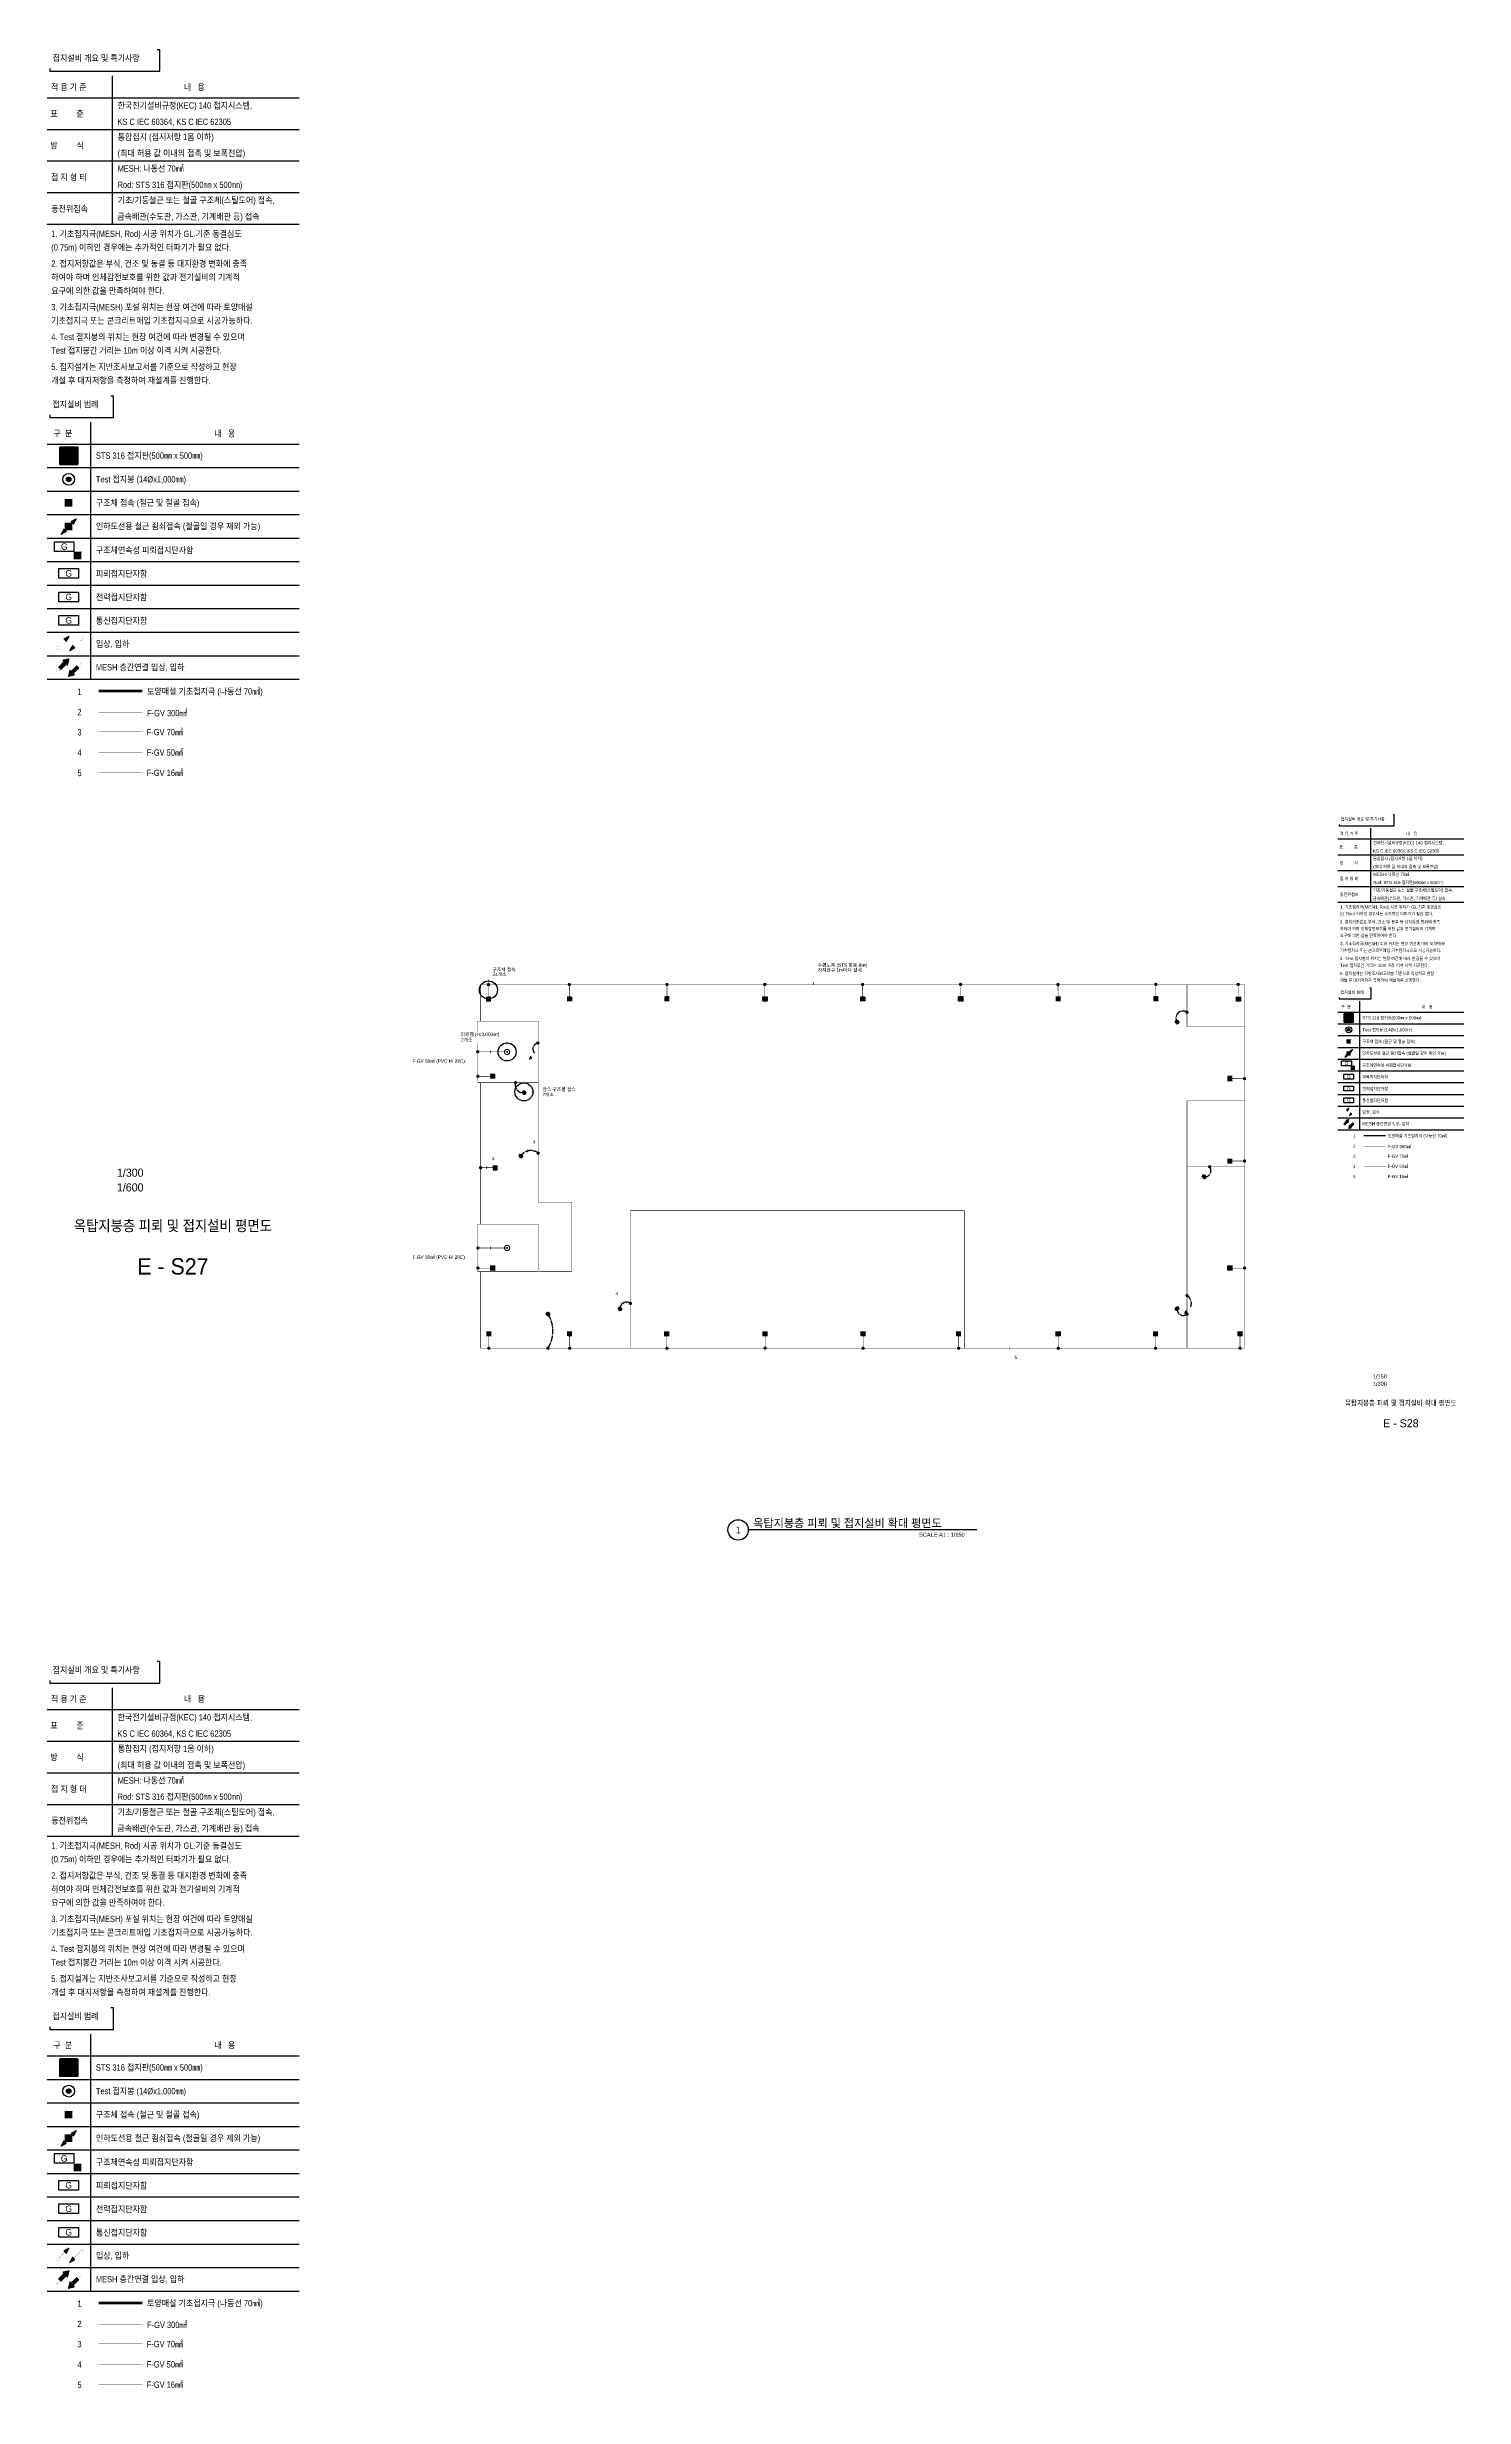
# Model space of a CAD drawing. Header units: millimetres. Extents: x 81900 to 502050, y -708375 to 1238700.
# Drawn here: x 219339 to 375900, y 978894 to 1238700 of the extents above; entities that cross this region are included whole.
import ezdxf
from ezdxf.enums import TextEntityAlignment as Align

# ---------------------------------------------------------------- set-up
doc = ezdxf.new("R2010")
doc.units = ezdxf.units.MM
doc.header["$LTSCALE"] = 150
doc.set_wipeout_variables(frame=1)
for name, pattern in [('AM_ISO09W050', [22.5, 12, -1.5, 3, -1.5, 3, -1.5]), ('C2', [18.5, 13.5, -2, 1, -2]), ('HID', [2.3, 1.5, -0.8]), ('HIDDEN', [0.375, 0.25, -0.125])]:
    doc.linetypes.add(name, pattern=pattern)
doc.layers.get('0').update_dxf_attribs({"lineweight": 0})
for name, color, linetype in [('------99 Grounding and Lightning', 3, 'Continuous'), ('------99 Grounding and Lightning_Roof', 2, 'Continuous'), ('------99 Grounding_Grounding Terminal Board_E', 3, 'Continuous'), ('------99 Grounding_Grounding Terminal Board_T', 2, 'Continuous'), ('------99 Grounding_Mesh', 6, 'Continuous'), ('-----09 E-WIRE-GV', 2, 'Continuous'), ('-----20 General Symbol', 3, 'Continuous'), ('-----29 Cable Schedule', 1, 'Continuous'), ('-----29 Indicator', 1, 'Continuous'), ('-----30 Text', 2, 'Continuous'), ('-----41 Drawing Title', 2, 'Continuous'), ('-----42 Drawing Number', 2, 'Continuous'), ('-----43 Drawing Scale', 3, 'Continuous')]:
    doc.layers.add(name, color=color, linetype=linetype)
doc.styles.add('ELEC', font='')
doc.styles.get('ELEC').set_extended_font_data('Dotum')
pattern_1 = [(180, (845852.563, 610254.6404), (-1e-14, -6.25), [])]

# ---------------------------------------------------------------- blocks, each defined once
blk = doc.blocks.new('STS 316 접지판')
blk.add_wipeout([(-254, -276), (-270, -270), (-276, -254), (-276, 254), (-270, 270), (-254, 276), (254, 276), (270, 270), (276, 254), (276, -254), (270, -270), (254, -276)])
h = blk.add_hatch(color=256)
h.dxf.hatch_style = 1
h.set_gradient(color1=(132, 132, 132), color2=(214, 214, 214), tint=1, name='SPHERICAL')
edge = h.paths.add_edge_path()
edge.add_line((-254, 276), (254, 276))
edge.add_arc((254, 254), 22.1, 0, 90, ccw=False)
edge.add_line((276, 254), (276, -254))
edge.add_arc((254, -254), 22.1, 270, 360, ccw=False)
edge.add_line((254, -276), (-254, -276))
edge.add_arc((-254, -254), 22.1, 180, 270, ccw=False)
edge.add_line((-276, -254), (-276, 254))
edge.add_arc((-254, 254), 22.1, 90, 180, ccw=False)
h.paths.add_polyline_path([(-169, 221), (169, 221, -0.668179), (173, 212), (-165, 212, -1.496606)], flags=16)
h.paths.add_polyline_path([(221, 169), (221, -169, -0.668179), (212, -173), (212, 165, -1.496606)], flags=16)
h.paths.add_polyline_path([(-173, -212), (165, -212, -1.496606), (169, -221), (-169, -221, -0.668179)], flags=16)
h.paths.add_polyline_path([(-221, 169, 0.022626), (-52, 0, 1.473564), (-43, 4, 0.045564)], flags=16)
h = blk.add_hatch(color=256)
h.set_gradient(color1=(255, 255, 255), tint=1, name='SPHERICAL')
edge = h.paths.add_edge_path()
edge.add_arc((-232, 232), 22.1, 0, 360)
edge = h.paths.add_edge_path()
edge.add_arc((-78, 249), 16.6, 0, 360)
edge = h.paths.add_edge_path()
edge.add_arc((78, 249), 16.6, 0, 360)
edge = h.paths.add_edge_path()
edge.add_arc((232, 232), 22.1, 0, 360)
edge = h.paths.add_edge_path()
edge.add_arc((249, -77), 16.6, 0, 360)
edge = h.paths.add_edge_path()
edge.add_arc((249, 77), 16.6, 0, 360)
edge = h.paths.add_edge_path()
edge.add_arc((-78, -249), 16.6, 0, 360)
edge = h.paths.add_edge_path()
edge.add_arc((78, -249), 16.6, 0, 360)
edge = h.paths.add_edge_path()
edge.add_arc((232, -232), 22.1, 0, 360)
edge = h.paths.add_edge_path()
edge.add_arc((-232, -232), 22.1, 0, 360)
edge = h.paths.add_edge_path()
edge.add_arc((-249, -77), 16.6, 0, 360)
edge = h.paths.add_edge_path()
edge.add_arc((-249, 77), 16.6, 0, 360)
edge = h.paths.add_edge_path()
edge.add_arc((0, 0), 22.1, 0, 360)
h = blk.add_hatch(color=256)
h.set_gradient(color1=(255, 255, 255), tint=1, name='SPHERICAL')
edge = h.paths.add_edge_path()
edge.add_arc((-249, -77), 16.6, 0, 360)
edge = h.paths.add_edge_path()
edge.add_arc((-249, 77), 16.6, 0, 360)
edge = h.paths.add_edge_path()
edge.add_arc((-232, 232), 22.1, 0, 360)
edge = h.paths.add_edge_path()
edge.add_arc((-78, 249), 16.6, 0, 360)
edge = h.paths.add_edge_path()
edge.add_arc((78, 249), 16.6, 0, 360)
edge = h.paths.add_edge_path()
edge.add_arc((0, 0), 22.1, 0, 360)
edge = h.paths.add_edge_path()
edge.add_arc((232, 232), 22.1, 0, 360)
h = blk.add_hatch(color=256)
h.set_gradient(color1=(132, 132, 132), one_color=1, tint=1, name='SPHERICAL')
edge = h.paths.add_edge_path()
edge.add_arc((0, 0), 22.1, 0, 360)
for points in [[(-254, 276), (254, 276, -0.414214), (276, 254), (276, -254, -0.414214), (254, -276), (-254, -276, -0.414214), (-276, -254), (-276, 254, -0.414214), (-254, 276, 0.033225)], [(-221, -169), (-221, 169, -0.668179), (-212, 173), (-43, 4, -0.414214), (-43, -4), (-212, -173, -0.668179), (-221, -169, -0.016281)], [(-169, 221), (169, 221, -0.668179), (173, 212), (4, 43, -0.414214), (-4, 43), (-173, 212, -0.668179), (-169, 221, -0.016281)], [(221, -169), (221, 169, 0.668179), (212, 173), (43, 4, 0.414214), (43, -4), (212, -173, 0.668179), (221, -169, 0.016281)], [(-169, -221), (169, -221, 0.668179), (173, -212), (4, -43, 0.414214), (-4, -43), (-173, -212, 0.668179), (-169, -221, 0.016281)]]:
    blk.add_lwpolyline(points, format="xyb")
for centre, radius in [((-249, 77), 16.6), ((-232, 232), 22.1), ((-78, 249), 16.6), ((0, 0), 22.1), ((78, 249), 16.6), ((232, 232), 22.1), ((249, 77), 16.6), ((-249, -77), 16.6), ((-232, -232), 22.1), ((-78, -249), 16.6), ((78, -249), 16.6), ((232, -232), 22.1), ((249, -77), 16.6)]:
    blk.add_circle(centre, radius)
blk = doc.blocks.new('구조체접속')
h = blk.add_hatch()
h.set_pattern_fill('ANGLE', color=1, scale=200)
h.set_pattern_definition([(0, (0, 0), (0, 55), [40, -15]), (90, (0, 0), (-55, 3e-15), [40, -15])])
h.paths.add_polyline_path([(168, 168), (-168, 168), (-168, -168), (168, -168)])
at = {"color": 1}
for p, q in [((166, 168), (168, 166)), ((-168, -166), (-166, -168))]:
    blk.add_line(p, q, dxfattribs=at)
at = {"color": 1, "const_width": 2}
blk.add_lwpolyline([(168, 168), (-168, 168), (-168, -168), (168, -168)], close=True, dxfattribs=at)
blk = doc.blocks.new("'인하도선용 수직철근 또는 철골")
h = blk.add_hatch()
h.set_pattern_fill('ANSI31', color=256, scale=50, angle=135)
h.set_pattern_definition(pattern_1)
h.paths.add_polyline_path([(291, 293), (180, 89), (88, 181)])
h = blk.add_hatch()
h.set_pattern_fill('ANSI31', color=256, scale=50, angle=135)
h.set_pattern_definition(pattern_1)
h.paths.add_polyline_path([(-291, -293), (-180, -89), (-88, -181)])
at = {"const_width": 3.93}
for points in [[(293, 293), (181, 88), (88, 181), (293, 293)], [(-293, -293), (-181, -88), (-88, -181), (-293, -293)]]:
    blk.add_lwpolyline(points, dxfattribs=at)
at = {"xscale": 0.8, "yscale": 0.8, "zscale": 0.8}
blk.add_blockref('구조체접속', (0, 0), dxfattribs=at)
blk = doc.blocks.new('입상입하1')
h = blk.add_hatch()
h.set_pattern_fill('ANSI31', color=256, scale=50, angle=135)
h.set_pattern_definition([(180, (845993.8846, 610394.13), (-1e-14, -6.25), [])])
h.paths.add_polyline_path([(432, 432), (321, 228), (229, 321)])
at = {"const_width": 3.93}
blk.add_lwpolyline([(0, 61, -1), (0, -61, -1), (0, 61)], format="xyb", dxfattribs=at)
for points in [[(43, 43), (275, 275)], [(434, 433), (322, 227), (229, 321), (434, 433)]]:
    blk.add_lwpolyline(points, dxfattribs=at)
blk = doc.blocks.new('입상입하2')
h = blk.add_hatch()
h.set_pattern_fill('ANSI31', color=256, scale=100, angle=135)
h.set_pattern_definition([(180, (0, 0), (-2e-14, -12.5), [])])
h.paths.add_polyline_path([(326, 242), (377, 192), (433, 433), (192, 377), (242, 326), (39, 124), (124, 39)])
at = {"const_width": 3.93}
blk.add_lwpolyline([(0, 61, -1), (0, -61, -1), (0, 61)], format="xyb", dxfattribs=at)
blk.add_lwpolyline([(377, 192), (326, 242), (124, 39), (39, 124), (242, 326), (192, 377), (433, 433)], close=True, dxfattribs=at)
blk = doc.blocks.new('A$Cbdca0f5f')
at = {"color": 0}
blk.add_lwpolyline([(-360, -360), (-360, 0), (360, 0), (360, -360)], close=True, dxfattribs=at)
at = {"color": 0, "style": 'ELEC'}
blk.add_text('G', height=240, dxfattribs=at).set_placement((0, -180), align=Align.MIDDLE)
blk = doc.blocks.new('구조체연속성 TEST 단자함')
at = {"const_width": 2}
blk.add_lwpolyline([(491, -200), (491, -100, 0.414214), (391, 0), (360, 0)], format="xyb", dxfattribs=at)
at = {"layer": '------99 Grounding_Grounding Terminal Board_E'}
blk.add_blockref('A$Cbdca0f5f', (0, 180), dxfattribs=at)
at = {"xscale": 0.8, "yscale": 0.8, "zscale": 0.8}
blk.add_blockref('구조체접속', (491, -334), dxfattribs=at)
blk = doc.blocks.new('접지봉')
at = {"linetype": 'HID', "ltscale": 200}
h = blk.add_hatch(color=256, dxfattribs=at)
h.dxf.hatch_style = 1
edge = h.paths.add_edge_path()
edge.add_arc((0, 0), 102, 0, 360)
blk.add_circle((0, 0), 271)
blk.add_circle((0, 0), 102, dxfattribs=at)
blk = doc.blocks.new('A13')
blk.add_lwpolyline([(-300, 0), (-300, 300), (300, 300), (300, 0)], close=True)
at = {"style": 'ELEC'}
blk.add_text('G', height=200, dxfattribs=at).set_placement((0, 150), align=Align.MIDDLE)
blk = doc.blocks.new('A$C8673a4d5')
blk.add_wipeout([(-32961, -46990), (-32961, -49363), (-32661, -49363), (-32661, -49663), (-25624, -49663), (-25624, -47290), (-25924, -47290), (-25924, -46990)]).dxf.layer = '-----29 Cable Schedule'
blk.add_wipeout([(-32961, -50192), (-5100, -50192), (-5100, -90305), (-32961, -90305)]).dxf.layer = '-----29 Cable Schedule'
at = {"layer": '-----29 Cable Schedule'}
blk.add_lwpolyline([(-32661, -49363), (-32661, -49663), (-25624, -49663), (-25624, -47290), (-25924, -47290)], dxfattribs=at)
blk.add_wipeout([(-32961, -46990), (-25924, -46990), (-25924, -49363), (-32961, -49363)]).dxf.layer = '-----29 Cable Schedule'
at = {"layer": '-----30 Text', "style": 'ELEC', "width": 0.9}
blk.add_text('접지설비 범례', height=700, dxfattribs=at).set_placement((-32369, -48206), align=Align.MIDDLE_LEFT)
blk.add_wipeout([(-32961, -50193), (-5100, -50193), (-5100, -90306), (-32961, -90306)]).dxf.layer = '-----29 Cable Schedule'
at = {"layer": '-----09 E-WIRE-GV', "color": 6, "linetype": 'AM_ISO09W050', "ltscale": 0.5, "const_width": 300}
blk.add_lwpolyline([(-27238, -79908), (-22438, -79908)], dxfattribs=at)
at = {"layer": '-----09 E-WIRE-GV', "color": 1, "linetype": 'C2', "ltscale": 0.5, "const_width": 30}
blk.add_lwpolyline([(-27238, -82304), (-22438, -82304)], dxfattribs=at)
at = {"layer": '-----09 E-WIRE-GV', "color": 3, "linetype": 'C2', "ltscale": 0.5, "const_width": 30}
blk.add_lwpolyline([(-27238, -84417), (-22438, -84417)], dxfattribs=at)
at = {"layer": '-----09 E-WIRE-GV', "color": 4, "linetype": 'C2', "ltscale": 0.5, "const_width": 30}
blk.add_lwpolyline([(-27238, -86664), (-22438, -86664)], dxfattribs=at)
at = {"layer": '-----09 E-WIRE-GV', "color": 2, "linetype": 'C2', "ltscale": 0.5, "const_width": 30}
blk.add_lwpolyline([(-27238, -88912), (-22438, -88912)], dxfattribs=at)
at = {"layer": '-----29 Cable Schedule'}
blk.add_line((-28161, -50193), (-28161, -78593), dxfattribs=at)
for points in [[(-32961, -52593), (-5100, -52593)], [(-32961, -55193), (-5100, -55193)], [(-32961, -57793), (-5100, -57793)], [(-32961, -60393), (-5100, -60393)], [(-32961, -62993), (-5100, -62993)], [(-32961, -65593), (-5100, -65593)], [(-32961, -68193), (-5100, -68193)], [(-32961, -70793), (-5100, -70793)], [(-32961, -73393), (-5100, -73393)], [(-32961, -75993), (-5100, -75993)], [(-32961, -78593), (-5100, -78593)]]:
    blk.add_lwpolyline(points, dxfattribs=at)
at = {"layer": '------99 Grounding and Lightning'}
for name, p, xscale, yscale, zscale in [('구조체접속', (-30561, -59093), 2.4, 2.4, 2.4), ("'인하도선용 수직철근 또는 철골", (-30561, -61693), 3, 3, 3), ('구조체연속성 TEST 단자함', (-31062, -63931), 3, 3, 3)]:
    blk.add_blockref(name, p, dxfattribs=dict(at, xscale=xscale, yscale=yscale, zscale=zscale))
at = {"layer": '------99 Grounding_Grounding Terminal Board_E', "xscale": 3, "yscale": 3, "zscale": 3}
for p in [(-30561, -66353), (-30561, -68953)]:
    blk.add_blockref('A$Cbdca0f5f', p, dxfattribs=at)
at = {"layer": '------99 Grounding_Grounding Terminal Board_T', "xscale": 3.6, "yscale": 3.6, "zscale": 3.6}
blk.add_blockref('A13', (-30561, -72633), dxfattribs=at)
at = {"layer": '-----20 General Symbol', "xscale": 3, "yscale": 3, "zscale": 3}
for name, p in [('입상입하1', (-31786, -75095)), ('입상입하2', (-31798, -77616))]:
    blk.add_blockref(name, p, dxfattribs=at)
at = {"layer": '-----20 General Symbol', "xscale": 3, "yscale": 3, "zscale": 3, "rotation": 179.9999999997969}
for name, p in [('입상입하1', (-29184, -74140)), ('입상입하2', (-29324, -76969))]:
    blk.add_blockref(name, p, dxfattribs=at)
at = {"layer": '-----30 Text', "style": 'ELEC', "width": 0.9}
for s, p in [('내   용', (-14473, -51422)), ('STS 316 접지판(500㎜ x 500㎜)', (-27561, -53875)), ('Test 접지봉 (14Øx1,000㎜)', (-27561, -56493)), ('구조체 접속 (철근 및 철골 접속)', (-27561, -59083)), ('인하도선용 철근 죔쇠접속 (철골일 경우 제외 가능)', (-27561, -61683)), ('구조체연속성 피뢰접지단자함', (-27561, -64331)), ('피뢰접지단자함', (-27561, -66931)), ('전력접지단자함', (-27561, -69531)), ('통신접지단자함', (-27561, -72131)), ('입상, 입하', (-27561, -74675)), ('MESH 층간연결 입상, 입하', (-27561, -77275)), ('토양매설 기초접지극 (나동선 70㎟)', (-21904, -79938)), ('F-GV 300㎟ ', (-21904, -82333)), ('F-GV 70㎟', (-21940, -84447)), ('F-GV 50㎟', (-21940, -86694)), ('F-GV 16㎟', (-21940, -88941))]:
    blk.add_text(s, height=700, dxfattribs=at).set_placement(p, align=Align.MIDDLE_LEFT)
blk.add_wipeout([(-32961, -11903), (-5100, -11903), (-5100, -46690), (-32961, -46690)]).dxf.layer = '-----29 Cable Schedule'
at = {"layer": '------99 Grounding_Mesh', "xscale": 3.6, "yscale": 3.6, "zscale": 3.6}
blk.add_blockref('STS 316 접지판', (-30561, -53893), dxfattribs=at)
for points, layer in [([(-32961, -11903), (-5100, -11903), (-5100, -46690), (-32961, -46690)], '-----29 Cable Schedule'), ([(-30090, -82689), (-30090, -81716), (-29247, -81229), (-28404, -81716), (-28404, -82689), (-29247, -83176)], '-----29 Indicator'), ([(-30090, -89431), (-30090, -88457), (-29247, -87970), (-28404, -88457), (-28404, -89431), (-29247, -89917)], '-----29 Indicator')]:
    blk.add_wipeout(points).dxf.layer = layer
at = {"layer": '-----29 Cable Schedule'}
for points in [[(-32961, -14303), (-5100, -14303)], [(-32961, -17803), (-5100, -17803)], [(-32961, -21303), (-5100, -21303)], [(-32961, -24803), (-5100, -24803)], [(-32961, -28303), (-5100, -28303)]]:
    blk.add_lwpolyline(points, dxfattribs=at)
at = {"layer": '------99 Grounding and Lightning', "xscale": 2.4, "yscale": 2.4, "zscale": 2.4}
blk.add_blockref('접지봉', (-30561, -56493), dxfattribs=at)
at = {"layer": '-----30 Text', "style": 'ELEC', "width": 0.9}
for s, p in [('적 용 기 준', (-32525, -13133)), ('내   용', (-17834, -13133)), ('한국전기설비규정(KEC) 140 접지시스템,', (-25161, -15165)), ('표         준', (-32594, -16073)), ('KS C IEC 60364, KS C IEC 62305', (-25182, -16965)), ('방         식', (-32594, -19573)), ('통합접지 (접지저항 1옴 이하)', (-25161, -18636)), ('(최대 허용 값 이내의 접촉 및 보폭전압)', (-25161, -20436)), ('접 지 형 태', (-32525, -23091)), ('MESH: 나동선 70㎟', (-25161, -22136)), ('기초/기둥철근 또는 철골 구조체(스틸도어) 접속,', (-25161, -25644)), ('Rod: STS 316 접지판(500㎜ x 500㎜)', (-25161, -23936)), ('등전위접속', (-32491, -26583)), ('금속배관(수도관, 가스관, 기계배관 등) 접속', (-25197, -27444)), ('(0.75m) 이하인 경우에는 추가적인 터파기가 필요 없다.', (-32491, -30853)), ('1. 기초접지극(MESH, Rod) 시공 위치가 GL.기준 동결심도', (-32491, -29353)), ('하여야 하며 인체감전보호를 위한 값과 전기설비의 기계적 ', (-32491, -34153)), ('2. 접지저항값은 부식, 건조 및 동결 등 대지환경 변화에 충족', (-32491, -32653)), ('요구에 의한 값을 만족하여야 한다.', (-32491, -35653)), ('3. 기초접지극(MESH) 포설 위치는 현장 여건에 따라 토양매설', (-32491, -37453)), ('기초접지극 또는 콘크리트매입 기초접지극으로 시공가능하다.', (-32491, -38953)), ('4. Test 접지봉의 위치는 현장 여건에 따라 변경될 수 있으며', (-32491, -40753)), ('Test 접지봉간 거리는 10m 이상 이격 시켜 시공한다.', (-32491, -42253)), ('5. 접지설계는 지반조사보고서를 기준으로 작성하고 현장 ', (-32491, -44053)), ('개설 후 대지저항을 측정하여 재설계를 진행한다.', (-32491, -45553)), ('구  분', (-32253, -51408))]:
    blk.add_text(s, height=700, dxfattribs=at).set_placement(p, align=Align.MIDDLE_LEFT)
for points, layer in [([(-32961, -8700), (-32961, -11074), (-32661, -11074), (-32661, -11374), (-20506, -11374), (-20506, -9000), (-20806, -9000), (-20806, -8700)], '-----29 Cable Schedule'), ([(-30090, -80442), (-30090, -79468), (-29247, -78982), (-28404, -79468), (-28404, -80442), (-29247, -80929)], '-----29 Indicator'), ([(-30090, -87183), (-30090, -86210), (-29247, -85723), (-28404, -86210), (-28404, -87183), (-29247, -87670)], '-----29 Indicator')]:
    blk.add_wipeout(points).dxf.layer = layer
at = {"layer": '-----29 Cable Schedule'}
blk.add_lwpolyline([(-32661, -11074), (-32661, -11374), (-20506, -11374), (-20506, -9000), (-20806, -9000)], dxfattribs=at)
at = {"layer": '-----30 Text', "style": 'ELEC', "width": 0.9}
for s, p in [('1', (-29603, -79979)), ('5', (-29603, -88960))]:
    blk.add_text(s, height=700, dxfattribs=at).set_placement(p, align=Align.MIDDLE_LEFT)
blk.add_wipeout([(-30090, -84936), (-30090, -83963), (-29247, -83476), (-28404, -83963), (-28404, -84936), (-29247, -85423)]).dxf.layer = '-----29 Indicator'
for s, p in [('2', (-29603, -82226)), ('3', (-29603, -84465)), ('4', (-29603, -86713))]:
    blk.add_text(s, height=700, dxfattribs=at).set_placement(p, align=Align.MIDDLE_LEFT)
blk.add_wipeout([(-32961, -8700), (-20806, -8700), (-20806, -11074), (-32961, -11074)]).dxf.layer = '-----29 Cable Schedule'
at = {"layer": '-----29 Cable Schedule'}
blk.add_lwpolyline([(-25761, -11903), (-25761, -28303)], dxfattribs=at)
at = {"layer": '-----30 Text', "style": 'ELEC', "width": 0.9}
blk.add_text('접지설비 개요 및 특기사항', height=700, dxfattribs=at).set_placement((-32331, -9925), align=Align.MIDDLE_LEFT)
blk = doc.blocks.new('접속점 (본딩)')
h = blk.add_hatch(color=256)
h.dxf.hatch_style = 1
h.paths.add_polyline_path([(125, 0, 1), (-125, 0, 1)])
at = {"const_width": 2}
for points in [[(125, 0, 1), (-125, 0)], [(125, 0, -1), (-125, 0)]]:
    blk.add_lwpolyline(points, format="xyb", dxfattribs=at)
blk = doc.blocks.new('피뢰침')
h = blk.add_hatch(color=256)
h.dxf.hatch_style = 1
h.paths.add_polyline_path([(-231, 0, 1), (231, 0, 1)])
h.paths.add_polyline_path([(155, 0, -1), (-155, 0, -1)], flags=16)
h.paths.add_polyline_path([(74, 0, -1), (-74, 0, -1)], flags=0)
h = blk.add_hatch(color=256)
h.dxf.hatch_style = 1
h.paths.add_polyline_path([(74, 0, 1), (-74, 0, 1)])
at = {"const_width": 2}
for points in [[(231, 0, 1), (-231, 0)], [(-231, 0, 1), (231, 0)], [(155, 0, 1), (-155, 0)], [(-155, 0, 1), (155, 0)], [(74, 0, 1), (-74, 0)], [(-74, 0, 1), (74, 0)]]:
    blk.add_lwpolyline(points, format="xyb", dxfattribs=at)
for points in [[(0, 231), (0, 461)], [(-163, -163), (-326, -326)], [(163, -163), (326, -326)]]:
    blk.add_lwpolyline(points, dxfattribs=at)
blk = doc.blocks.new('구조물 본딩')
h = blk.add_hatch()
h.set_pattern_fill('ANSI31', color=256, scale=100)
h.set_pattern_definition([(45, (885657.932, 430533.103), (-8.83883476, 8.83883476), [])])
h.paths.add_polyline_path([(-75, -130), (75, -130), (150, 0), (75, 130), (-75, 130), (-150, 0)])
at = {"const_width": 2}
blk.add_lwpolyline([(75, -130), (150, 0), (75, 130), (-75, 130), (-150, 0), (-75, -130)], close=True, dxfattribs=at)

msp = doc.modelspace()

# ---------------------------------------------------------------- linework, layer by layer
at = {"layer": '------99 Grounding and Lightning_Roof', "linetype": 'HIDDEN', "ltscale": 10, "const_width": 50}
for points in [[(267250, 1131000), (267250, 1135050), (345300, 1135050)], [(351650, 1130400), (351650, 1122200)], [(267250, 1124200), (267250, 1108550)], [(273703, 1103300), (277300, 1103300), (277300, 1111000), (273600, 1111000), (273600, 1124200)], [(351650, 1114900), (351650, 1094850), (320700, 1094850)], [(345300, 1114900), (345300, 1094850)], [(267250, 1103300), (267250, 1094850), (283800, 1094850)]]:
    msp.add_lwpolyline(points, dxfattribs=at)
at = {"layer": '------99 Grounding and Lightning_Roof', "linetype": 'HIDDEN', "ltscale": 10, "const_width": 50, "elevation": 0}
for points in [[(345300, 1135050), (345300, 1130400), (351650, 1130400), (351650, 1135050)], [(283800, 1110050), (320700, 1110050), (320700, 1094850), (283800, 1094850)]]:
    msp.add_lwpolyline(points, close=True, dxfattribs=at)
at = {"layer": '------99 Grounding and Lightning_Roof', "linetype": 'HIDDEN', "ltscale": 10, "const_width": 50}
for points in [[(266950, 1131000), (273600, 1131000), (273600, 1124200), (266950, 1124200)], [(345300, 1122200), (351650, 1122200), (351650, 1114900), (345300, 1114900)], [(266950, 1108550), (273600, 1108550), (273600, 1103300), (266950, 1103300)]]:
    msp.add_lwpolyline(points, close=True, dxfattribs=at)
at = {"layer": '-----09 E-WIRE-GV', "color": 4, "linetype": 'C2', "ltscale": 0.1, "const_width": 50, "elevation": 0}
for points in [[(268109, 1135050), (268113, 1133699)], [(277052, 1135050), (277055, 1133699)], [(287836, 1135050), (287840, 1133699)], [(298651, 1135050), (298655, 1133699)], [(309455, 1135050), (309459, 1133699)], [(320269, 1135050), (320272, 1133699)], [(331048, 1135050), (331052, 1133699)], [(341855, 1135050), (341858, 1133699)], [(350951, 1135050), (350955, 1133699)], [(267250, 1114800), (268601, 1114800)]]:
    msp.add_lwpolyline(points, dxfattribs=at)
at = {"layer": '-----09 E-WIRE-GV', "color": 4, "linetype": 'C2', "ltscale": 0.3, "const_width": 50}
for points in [[(270175, 1127600), (266950, 1127600)], [(270175, 1105925), (266950, 1105925)]]:
    msp.add_lwpolyline(points, dxfattribs=at)
at = {"layer": '-----09 E-WIRE-GV', "color": 4, "linetype": 'C2', "ltscale": 0.1, "const_width": 50}
for points in [[(266950, 1124906), (268301, 1124906)], [(351653, 1124641), (350302, 1124637)], [(351653, 1115540), (350298, 1115537)], [(266950, 1103703), (268301, 1103703)], [(351653, 1103703), (350298, 1103700)], [(268159, 1094844), (268159, 1096195)], [(277081, 1094844), (277081, 1096195)], [(287833, 1094844), (287833, 1096195)], [(298687, 1094844), (298687, 1096195)], [(309507, 1094844), (309507, 1096195)], [(320065, 1094844), (320065, 1096195)], [(331073, 1094844), (331073, 1096195)], [(341823, 1094844), (341823, 1096195)], [(351159, 1094844), (351159, 1096195)]]:
    msp.add_lwpolyline(points, dxfattribs=at)
at = {"layer": '-----09 E-WIRE-GV', "color": 4, "linetype": 'C2', "ltscale": 0.3}
for centre, radius, start, end in [((344861, 1131333), 790, 56.22868, 213.26068), ((273676, 1127940), 649, 96.67894, 229.4123), ((271929, 1123954), 863, 163.42466, 278.08464), ((272793, 1115385), 1306, 51.84824, 146.8052), ((347264, 1114481), 684, 264.66306, 37.72765), ((283356, 1099251), 698, 50.55352, 184.19305), ((344881, 1099154), 684, 174.66306, 307.72765), ((344745, 1099795), 1035, 338.05684, 57.58441), ((271631, 1096745), 3604, 328.28195, 31.3128)]:
    msp.add_arc(centre, radius, start, end, dxfattribs=at)
at = {"layer": '-----29 Indicator'}
for points in [[(269675, 1129257, 0, 0, 0), (270175, 1129257, 0, 0, 0), (270175, 1128750, 64.2, 64.2, 0), (270175, 1128450, 0, 0, 0)], [(326034, 1093837, 0, 0, 0), (325650, 1093837, 0, 0, 0), (325650, 1094700, 64.2, 64.2, 0), (325650, 1095000, 0, 0, 0)]]:
    msp.add_lwpolyline(points, format="xyseb", dxfattribs=at)
at = {"layer": '-----41 Drawing Title', "color": 7}
msp.add_line((322073, 1074750), (296827, 1074750), dxfattribs=at)
msp.add_circle((295702, 1074750), 1125, dxfattribs=at)

# ---------------------------------------------------------------- block references
at = {"layer": '------99 Grounding and Lightning', "yscale": 1.5, "zscale": 1.5}
for name, p, xscale, rotation in [('구조체접속', (268114, 1133447), 1.5, 180.1583061860748), ('접속점 (본딩)', (268109, 1135050), 1.5, 180.1583061860748), ('구조체접속', (277056, 1133447), 1.5, 180.1583061860748), ('접속점 (본딩)', (277052, 1135050), 1.5, 180.1583061860748), ('구조체접속', (287840, 1133447), 1.5, 180.1583061860748), ('접속점 (본딩)', (287836, 1135050), 1.5, 180.1583061860748), ('구조체접속', (298655, 1133447), 1.5, 180.1583061860748), ('접속점 (본딩)', (298651, 1135050), 1.5, 180.1583061860748), ('구조체접속', (309460, 1133447), 1.5, 180.1583061860748), ('접속점 (본딩)', (309455, 1135050), 1.5, 180.1583061860748), ('구조체접속', (320273, 1133447), 1.5, 180.1583061860748), ('접속점 (본딩)', (320269, 1135050), 1.5, 180.1583061860748), ('구조체접속', (331053, 1133447), 1.5, 180.1583061860748), ('접속점 (본딩)', (331048, 1135050), 1.5, 180.1583061860748), ('구조체접속', (341859, 1133447), 1.5, 180.1583061860748), ('접속점 (본딩)', (341855, 1135050), 1.5, 180.1583061860748), ('구조체접속', (350956, 1133447), 1.5, 180.1583061860748), ('접속점 (본딩)', (350951, 1135050), 1.5, 180.1583061860748), ('접속점 (본딩)', (345300, 1131990), 1.5, 89.99999999999999), ('접속점 (본딩)', (266929, 1127622), 1.5, 89.99999999999999), ('접속점 (본딩)', (273572, 1128581), 1.5, 89.99999999999999), ('접속점 (본딩)', (266950, 1124906), 1.5, 270), ('구조체접속', (268553, 1124906), 1.5, 270), ('접속점 (본딩)', (271102, 1124200), 1.5, 89.99999999999999), ('구조체접속', (350050, 1124636), 1.5, 90.15830618607488), ('접속점 (본딩)', (351653, 1124641), 1.5, 90.15830618607488), ('접속점 (본딩)', (267250, 1114800), 1.5, 270), ('구조체접속', (268853, 1114800), 1.5, 270), ('접속점 (본딩)', (273600, 1116412), 1.5, 89.99999999999999), ('접속점 (본딩)', (347805, 1114900), 1.5, 89.99999999999999), ('구조체접속', (350050, 1115536), 1.5, 90.15830618607488), ('접속점 (본딩)', (351653, 1115540), 1.5, 90.15830618607488), ('접속점 (본딩)', (266950, 1105925), 1.5, 89.99999999999999), ('접속점 (본딩)', (266950, 1103703), 1.5, 270), ('구조체접속', (268553, 1103703), 1.5, 270), ('구조체접속', (350050, 1103699), 1.5, 90.15830618607488), ('접속점 (본딩)', (351653, 1103703), 1.5, 90.15830618607488), ('접속점 (본딩)', (283800, 1099790), 1.5, 89.99999999999999), ('구조물 본딩', (344200, 1099217), 1.5, 270), ('접속점 (본딩)', (345300, 1100668), 1.5, 89.99999999999999), ('구조물 본딩', (274690, 1098617), -1.5, 90), ('접속점 (본딩)', (274697, 1094850), 1.5, 270)]:
    msp.add_blockref(name, p, dxfattribs=dict(at, xscale=xscale, rotation=rotation))
at = {"layer": '------99 Grounding and Lightning', "xscale": 1.5, "yscale": 1.5, "zscale": 1.5}
for name, p in [('구조물 본딩', (344210, 1130900)), ('피뢰침', (270175, 1127600)), ('구조물 본딩', (272050, 1123100)), ('구조물 본딩', (271700, 1116100)), ('구조물 본딩', (347200, 1113800)), ('피뢰침', (270175, 1105925)), ('구조물 본딩', (282660, 1099200)), ('구조체접속', (268159, 1096447)), ('구조체접속', (277081, 1096447)), ('구조체접속', (287833, 1096447)), ('구조체접속', (298687, 1096447)), ('구조체접속', (309507, 1096447)), ('구조체접속', (320065, 1096447)), ('구조체접속', (331073, 1096447)), ('구조체접속', (341823, 1096447)), ('접속점 (본딩)', (345300, 1098613)), ('구조체접속', (351159, 1096447)), ('접속점 (본딩)', (268159, 1094844)), ('접속점 (본딩)', (277081, 1094844)), ('접속점 (본딩)', (287833, 1094844)), ('접속점 (본딩)', (298687, 1094844)), ('접속점 (본딩)', (309507, 1094844)), ('접속점 (본딩)', (320065, 1094844)), ('접속점 (본딩)', (331073, 1094844)), ('접속점 (본딩)', (341823, 1094844)), ('접속점 (본딩)', (351159, 1094844))]:
    msp.add_blockref(name, p, dxfattribs=at)
at = {"layer": '-----20 General Symbol', "xscale": 1.5, "yscale": 1.5, "zscale": 1.5, "rotation": 180}
for p in [(273253, 1127447), (345653, 1099344)]:
    msp.add_blockref('입상입하1', p, dxfattribs=at)
at = {"layer": '-----29 Cable Schedule'}
for p in [(252300, 1247400), (252300, 1069200)]:
    msp.add_blockref('A$C8673a4d5', p, dxfattribs=at)
at = {"layer": '-----29 Cable Schedule', "xscale": 0.5, "yscale": 0.5, "zscale": 0.5}
msp.add_blockref('A$C8673a4d5', (378450, 1158300), dxfattribs=at)

# ---------------------------------------------------------------- texts
at = {"layer": '-----41 Drawing Title', "style": 'ELEC'}
for s, height, width, p in [('옥탑지붕층 피뢰 및 접지설비 평면도', 1200, 0.9, (233250, 1108390)), ('옥탑지붕층 피뢰 및 접지설비 확대 평면도', 600, 0.85, (368925, 1088795))]:
    msp.add_text(s, height=height, dxfattribs=dict(at, width=width)).set_placement(p, align=Align.MIDDLE_CENTER)
at = {"layer": '-----41 Drawing Title', "color": 2, "style": 'ELEC'}
msp.add_text('옥탑지붕층 피뢰 및 접지설비 확대 평면도', height=900, dxfattribs=at).set_placement((297367, 1075050))
at = {"layer": '-----41 Drawing Title', "color": 7, "style": 'ELEC'}
msp.add_text('1', height=750, dxfattribs=at).set_placement((295702, 1074750), align=Align.MIDDLE)
at = {"layer": '-----41 Drawing Title', "style": 'ELEC'}
msp.add_text('SCALE A1 : 1/150', height=450, dxfattribs=at).set_placement((320731, 1074000), align=Align.RIGHT)
at = {"layer": '-----42 Drawing Number', "style": 'ELEC'}
for s, height, p in [('E - S27', 1800, (233250, 1103890)), ('E - S28', 900, (368925, 1086545))]:
    msp.add_text(s, height=height, dxfattribs=at).set_placement(p, align=Align.MIDDLE_CENTER)
at = {"layer": '-----43 Drawing Scale', "style": 'ELEC'}
for s, height, p in [('1/300', 900, (227060, 1113800)), ('1/600', 900, (227060, 1112170)), ('1/150', 450, (365830, 1091500)), ('1/300', 450, (365830, 1090685))]:
    msp.add_text(s, height=height, dxfattribs=at).set_placement(p)

# ---------------------------------------------------------------- next in the draw order: wipeouts: each hides what was drawn before it
for points in [[(268495, 1137031), (271407, 1137031), (271407, 1135896), (268495, 1135896)], [(304434, 1137543), (310359, 1137543), (310359, 1136356), (304434, 1136356)], [(264982, 1129901), (269675, 1129901), (269675, 1128614), (264982, 1128614)], [(259655, 1126962), (266028, 1126962), (266028, 1126212), (259655, 1126212)], [(274017, 1123784), (278176, 1123784), (278176, 1122571), (274017, 1122571)], [(272833, 1117455), (272833, 1117861), (273184, 1118064), (273536, 1117861), (273536, 1117455), (273184, 1117253)], [(268310, 1115611), (268310, 1116016), (268661, 1116219), (269013, 1116016), (269013, 1115611), (268661, 1115408)], [(259655, 1105287), (266028, 1105287), (266028, 1104537), (259655, 1104537)], [(282651, 1100682), (282651, 1101087), (282300, 1101290), (281948, 1101087), (281948, 1100682), (282300, 1100479)], [(326034, 1093634), (326034, 1094039), (326386, 1094242), (326737, 1094039), (326737, 1093634), (326386, 1093431)]]:
    msp.add_wipeout(points).dxf.layer = '-----29 Indicator'

# ---------------------------------------------------------------- next in the draw order: linework, layer by layer
at = {"layer": '-----29 Indicator', "elevation": 0}
for points in [[(268495, 1136463, 0, 0, 0), (268111, 1136463, 0, 0, 0), (268111, 1135600, 64.2, 64.2, 0), (268111, 1135300, 0, 0, 0)], [(266028, 1126587, 0, 0, 0), (268350, 1126587, 0, 0, 0), (268350, 1127450, 64.2, 64.2, 0), (268350, 1127750, 0, 0, 0)], [(274017, 1123178, 0, 0, 0), (273178, 1123178, 64.2, 64.2, 0), (272877, 1123178, 0, 0, 0)], [(272833, 1117658, 0, 0, 0), (272449, 1117658, 0, 0, 0), (272449, 1116795, 64.2, 64.2, 0), (272449, 1116495, 0, 0, 0)], [(268310, 1115813, 0, 0, 0), (267926, 1115813, 0, 0, 0), (267926, 1114950, 64.2, 64.2, 0), (267926, 1114650, 0, 0, 0)], [(282651, 1100885, 0, 0, 0), (283035, 1100885, 0, 0, 0), (283035, 1100021, 64.2, 64.2, 0), (283035, 1099721, 0, 0, 0)]]:
    msp.add_lwpolyline(points, format="xyseb", dxfattribs=at)
at = {"layer": '-----29 Indicator'}
for points in [[(304434, 1136949, 0, 0, 0), (304050, 1136949, 0, 0, 0), (304050, 1135300, 64.2, 64.2, 0), (304050, 1135000, 0, 0, 0)], [(266028, 1104912, 0, 0, 0), (268350, 1104912, 0, 0, 0), (268350, 1105775, 64.2, 64.2, 0), (268350, 1106075, 0, 0, 0)]]:
    msp.add_lwpolyline(points, format="xyseb", dxfattribs=at)
for centre in [(268111, 1134450), (270175, 1127600), (272027, 1123178)]:
    msp.add_circle(centre, 1000, dxfattribs=at)

# ---------------------------------------------------------------- next in the draw order: texts
at = {"layer": '-----30 Text', "style": 'ELEC'}
for s, p in [('구조체 접속 ', (268558, 1136718, 0)), ('24개소', (268558, 1136184, 0)), ('수평도체 (STS 환봉 8㎜)', (304497, 1137203)), ('지지금구 1m마다 설치', (304497, 1136657)), ('피뢰침 (H:3,000㎜)', (265045, 1129550)), ('2개소', (265067, 1128945)), ('F-GV 50㎟ (PVC HI 28C)', (259716, 1126587)), ('금속 구조물 접속', (274083, 1123474)), ('7개소', (274083, 1122878)), ('4', (273033, 1117655)), ('4', (268510, 1115810)), ('F-GV 50㎟ (PVC HI 28C)', (259716, 1104912)), ('4', (282147, 1100882)), ('5', (326235, 1093833))]:
    msp.add_text(s, height=375, dxfattribs=at).set_placement(p, align=Align.MIDDLE_LEFT)

doc.saveas('drawing.dxf')
